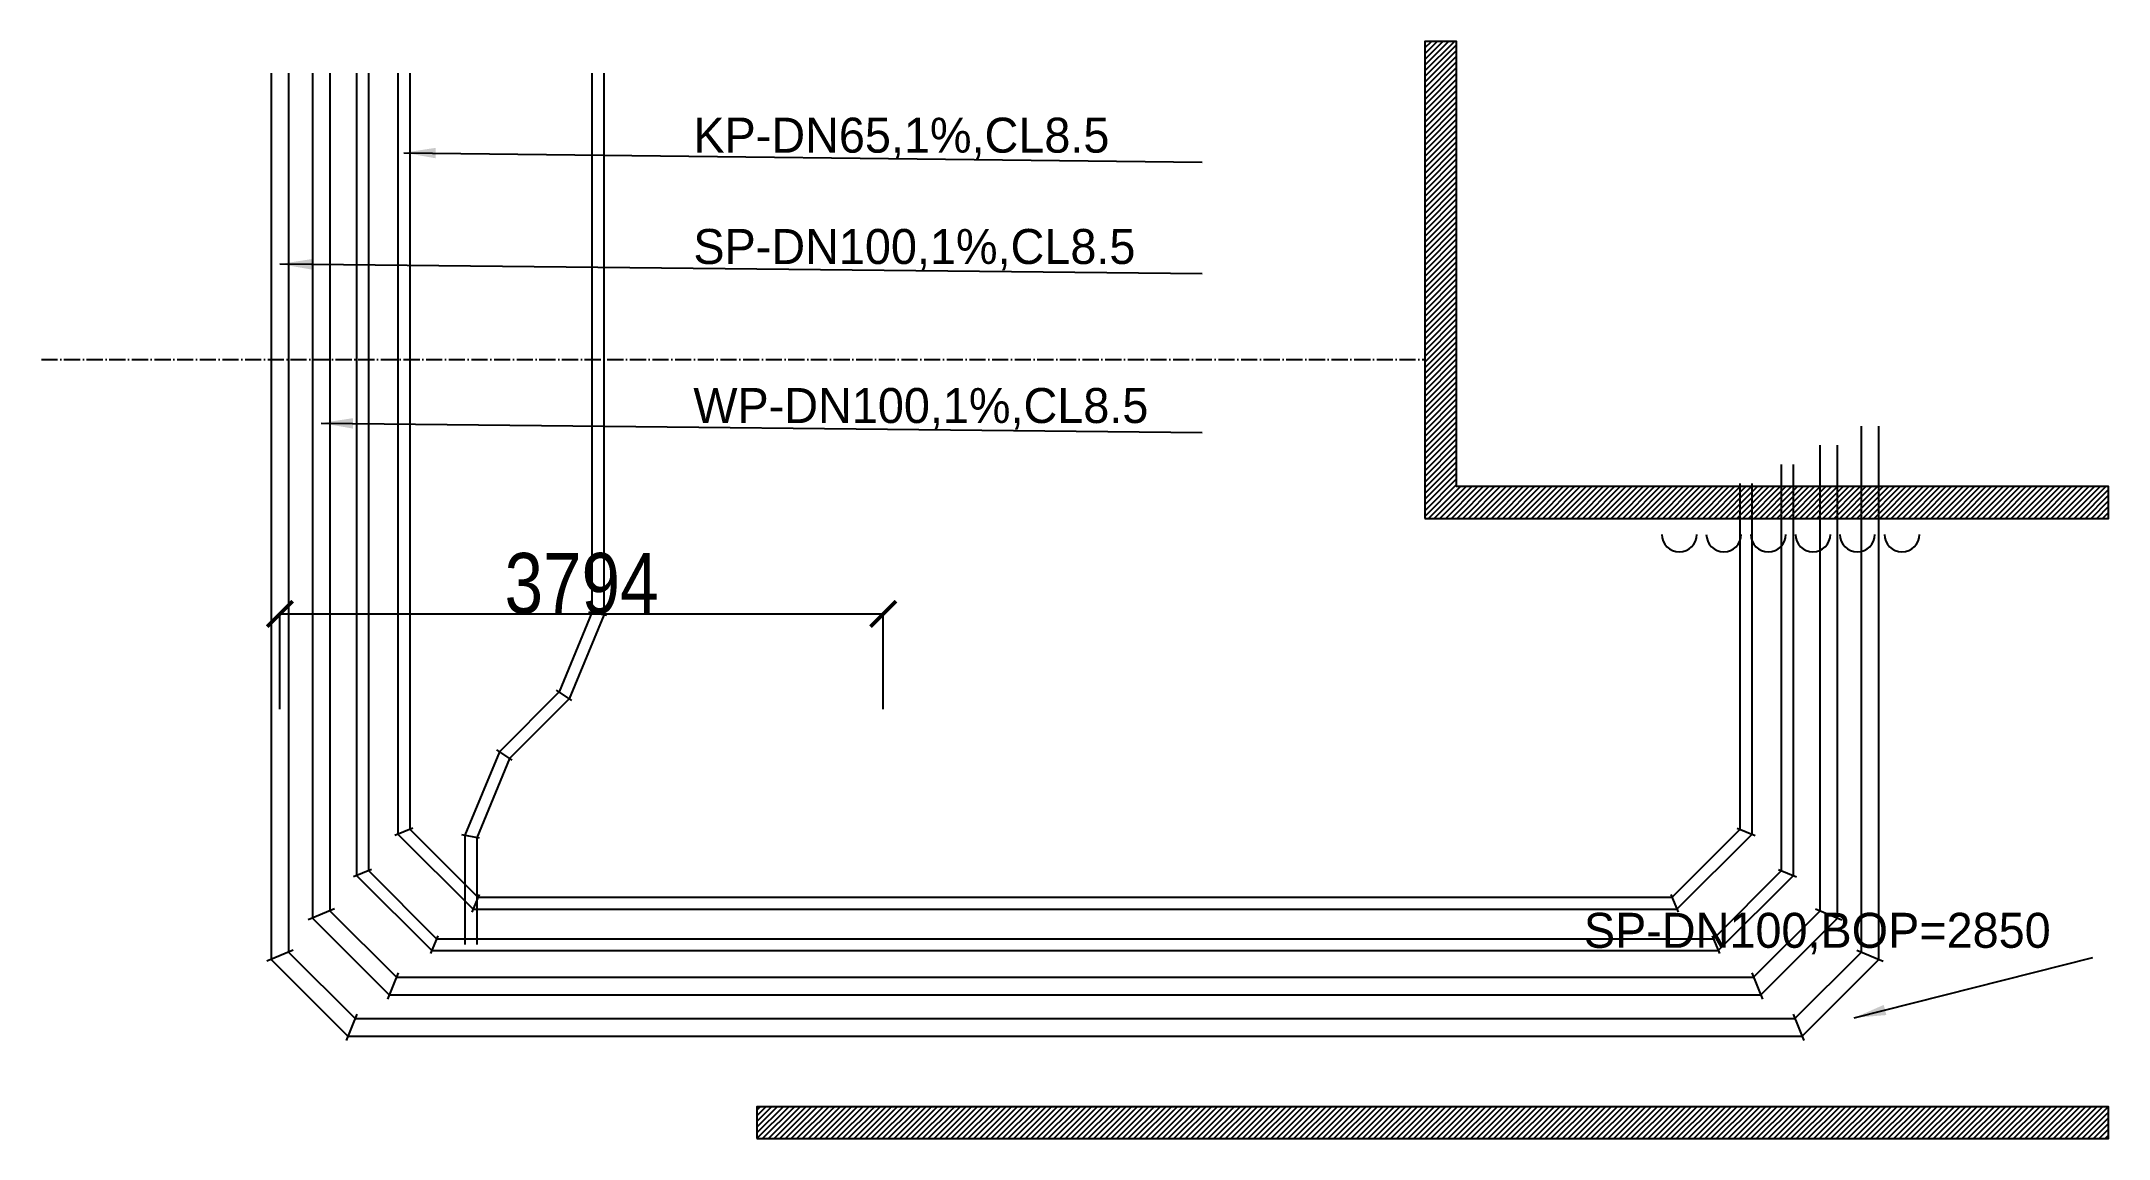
# Model space of a CAD drawing. Header units: millimetres. Extents: x -500 to 12500, y 300 to 7200.
import ezdxf

# ---------------------------------------------------------------- set-up
doc = ezdxf.new("R2010")
doc.units = ezdxf.units.MM
doc.linetypes.add('DASHDOT', pattern=[3.556, 2.54, -0.508, 0, -0.508])
for name, color, linetype in [('A-HATCH', 8, 'Continuous'), ('A-WALL', 8, 'Continuous'), ('P-DIM', 1, 'Continuous'), ('P-KP-KITCHEN', 3, 'Continuous'), ('P-LEADER', 1, 'Continuous'), ('P-SP-SOIL', 6, 'Continuous'), ('P-TEXT', 7, 'Continuous'), ('P-VP-VENT', 40, 'Continuous'), ('P-WP-WASTE', 4, 'Continuous'), ('S-GRID', 7, 'DASHDOT')]:
    doc.layers.add(name, color=color, linetype=linetype)
doc.styles.add('OpenSansCondensed-Light', font='OpenSansCondensed-Light.ttf')
doc.dimstyles.new('EZDXF', dxfattribs={"dimtxt": 0.25, "dimasz": 0.175, "dimexe": 0.375, "dimexo": 0.125, "dimgap": 0.1, "dimtad": 1, "dimlfac": 100, "dimzin": 12, "dimdsep": 46, "dimtxsty": 'OpenSansCondensed-Light', "dimblk": 'ARCHTICK', "dimcen": 2.5, "dimazin": 3, "dimtfac": 0.5, "dimtmove": 2, "dimatfit": 3})

# ---------------------------------------------------------------- blocks, each defined once
blk = doc.blocks.new('_ARCHTICK')
at = {"color": 0, "linetype": 'BYBLOCK', "const_width": 0.15}
blk.add_lwpolyline([(-0.5, -0.5), (0.5, 0.5)], dxfattribs=at)

msp = doc.modelspace()

# ---------------------------------------------------------------- hatches: boundary and pattern name
at = {"layer": 'A-HATCH'}
h = msp.add_hatch(dxfattribs=at)
h.set_pattern_fill('ANSI31', scale=8)
h.paths.add_polyline_path([(8200, 4200), (12500, 4200), (12500, 4400), (8400, 4400), (8400, 7200), (8200, 7200)])
h = msp.add_hatch(dxfattribs=at)
h.set_pattern_fill('ANSI31', scale=8)
h.paths.add_polyline_path([(4000, 300), (12500, 300), (12500, 500), (4000, 500)])

# ---------------------------------------------------------------- linework, layer by layer
at = {"layer": 'A-WALL'}
for points in [[(8200, 4200), (12500, 4200), (12500, 4400), (8400, 4400), (8400, 7200), (8200, 7200)], [(4000, 300), (12500, 300), (12500, 500), (4000, 500)]]:
    msp.add_lwpolyline(points, close=True, dxfattribs=at)
for centre in [(9800, 4100), (10080, 4100), (10360, 4100), (10640, 4100), (10920, 4100), (11200, 4100)]:
    msp.add_arc(centre, 110, 180, 360, dxfattribs=at)
at = {"layer": 'P-KP-KITCHEN'}
for p, q in [((3056.2, 3588.8), (2943.8, 3611.2)), ((2835.6, 3056), (2740.2, 3119.7)), ((2459.8, 2680.3), (2364.4, 2744)), ((2256.2, 2188.8), (2143.8, 2211.2)), ((1576.2, 1993.3), (1463.8, 1946.7)), ((10423.8, 1993.3), (10536.2, 1946.7)), ((1993.3, 1576.2), (1946.7, 1463.8)), ((10006.7, 1576.2), (10053.3, 1463.8))]:
    msp.add_line(p, q, dxfattribs=at)
for points in [[(1482.5, 7000), (1482.5, 1954.5), (1954.5, 1482.5), (10045.5, 1482.5), (10517.5, 1954.5), (10517.5, 4540)], [(1557.5, 7000), (1557.5, 1985.5), (1985.5, 1557.5), (10014.5, 1557.5), (10442.5, 1985.5), (10442.5, 4540)], [(2962.5, 7000), (2962.5, 3607.5), (2756.1, 3109.1), (2380.3, 2733.4), (2162.5, 2207.5), (2162.5, 1520)], [(3037.5, 7000), (3037.5, 3592.5), (2819.7, 3066.6), (2443.9, 2690.9), (2237.5, 2192.5), (2237.5, 1520)]]:
    msp.add_lwpolyline(points, dxfattribs=at)
at = {"layer": 'P-SP-SOIL'}
for p, q in [((1082.5, 1484.2), (917.5, 1415.8)), ((10917.5, 1484.2), (11082.5, 1415.8)), ((1484.2, 1082.5), (1415.8, 917.5)), ((10515.8, 1082.5), (10584.2, 917.5))]:
    msp.add_line(p, q, dxfattribs=at)
for points in [[(945, 7000), (945, 1427.2), (1427.2, 945), (10572.8, 945), (11055, 1427.2), (11055, 4780)], [(1055, 7000), (1055, 1472.8), (1472.8, 1055), (10527.2, 1055), (10945, 1472.8), (10945, 4780)]]:
    msp.add_lwpolyline(points, dxfattribs=at)
at = {"layer": 'P-VP-VENT'}
for p, q in [((1836.2, 2253.3), (1723.8, 2206.7)), ((10163.8, 2253.3), (10276.2, 2206.7)), ((2253.3, 1836.2), (2206.7, 1723.8)), ((9746.7, 1836.2), (9793.3, 1723.8))]:
    msp.add_line(p, q, dxfattribs=at)
for points in [[(1742.5, 7000), (1742.5, 2214.5), (2214.5, 1742.5), (9785.5, 1742.5), (10257.5, 2214.5), (10257.5, 4420)], [(1817.5, 7000), (1817.5, 2245.5), (2245.5, 1817.5), (9754.5, 1817.5), (10182.5, 2245.5), (10182.5, 4420)]]:
    msp.add_lwpolyline(points, dxfattribs=at)
at = {"layer": 'P-WP-WASTE'}
for p, q in [((1342.5, 1744.2), (1177.5, 1675.8)), ((10657.5, 1744.2), (10822.5, 1675.8)), ((1744.2, 1342.5), (1675.8, 1177.5)), ((10255.8, 1342.5), (10324.2, 1177.5))]:
    msp.add_line(p, q, dxfattribs=at)
for points in [[(1205, 7000), (1205, 1687.2), (1687.2, 1205), (10312.8, 1205), (10795, 1687.2), (10795, 4660)], [(1315, 7000), (1315, 1732.8), (1732.8, 1315), (10267.2, 1315), (10685, 1732.8), (10685, 4660)]]:
    msp.add_lwpolyline(points, dxfattribs=at)
at = {"layer": 'S-GRID', "ltscale": 40}
msp.add_line((-500, 5200), (8200, 5200), dxfattribs=at)

# ---------------------------------------------------------------- texts
at = {"layer": 'P-TEXT'}
for s, p in [('KP-DN65,1%,CL8.5', (3600, 6500)), ('SP-DN100,1%,CL8.5', (3600, 5800)), ('WP-DN100,1%,CL8.5', (3600, 4800)), ('SP-DN100,BOP=2850', (9200, 1500))]:
    msp.add_text(s, height=220, dxfattribs=at).set_placement(p)

# ---------------------------------------------------------------- dimensions: what is measured, and where the dimension line sits
at = {"layer": 'P-DIM'}
msp.add_linear_dim(base=(1000, 3600), p1=(1000, 3000), p2=(4794, 3000), dimstyle='EZDXF', override={"dimtxt": 380, "dimasz": 160, "dimdec": 0, "dimlfac": 1, "dimclrd": 1, "dimclrt": 4}, dxfattribs=at).render()

# ---------------------------------------------------------------- leaders
at = {"layer": 'P-LEADER'}
for points in [[(1780, 6500), (6800, 6440)], [(1000, 5800), (6800, 5740)], [(1260, 4800), (6800, 4740)], [(10900, 1060), (12400, 1440)]]:
    msp.add_leader(points, dimstyle='EZDXF', override={"dimasz": 200, "dimclrd": 1}, dxfattribs=at)

doc.saveas('drawing.dxf')
